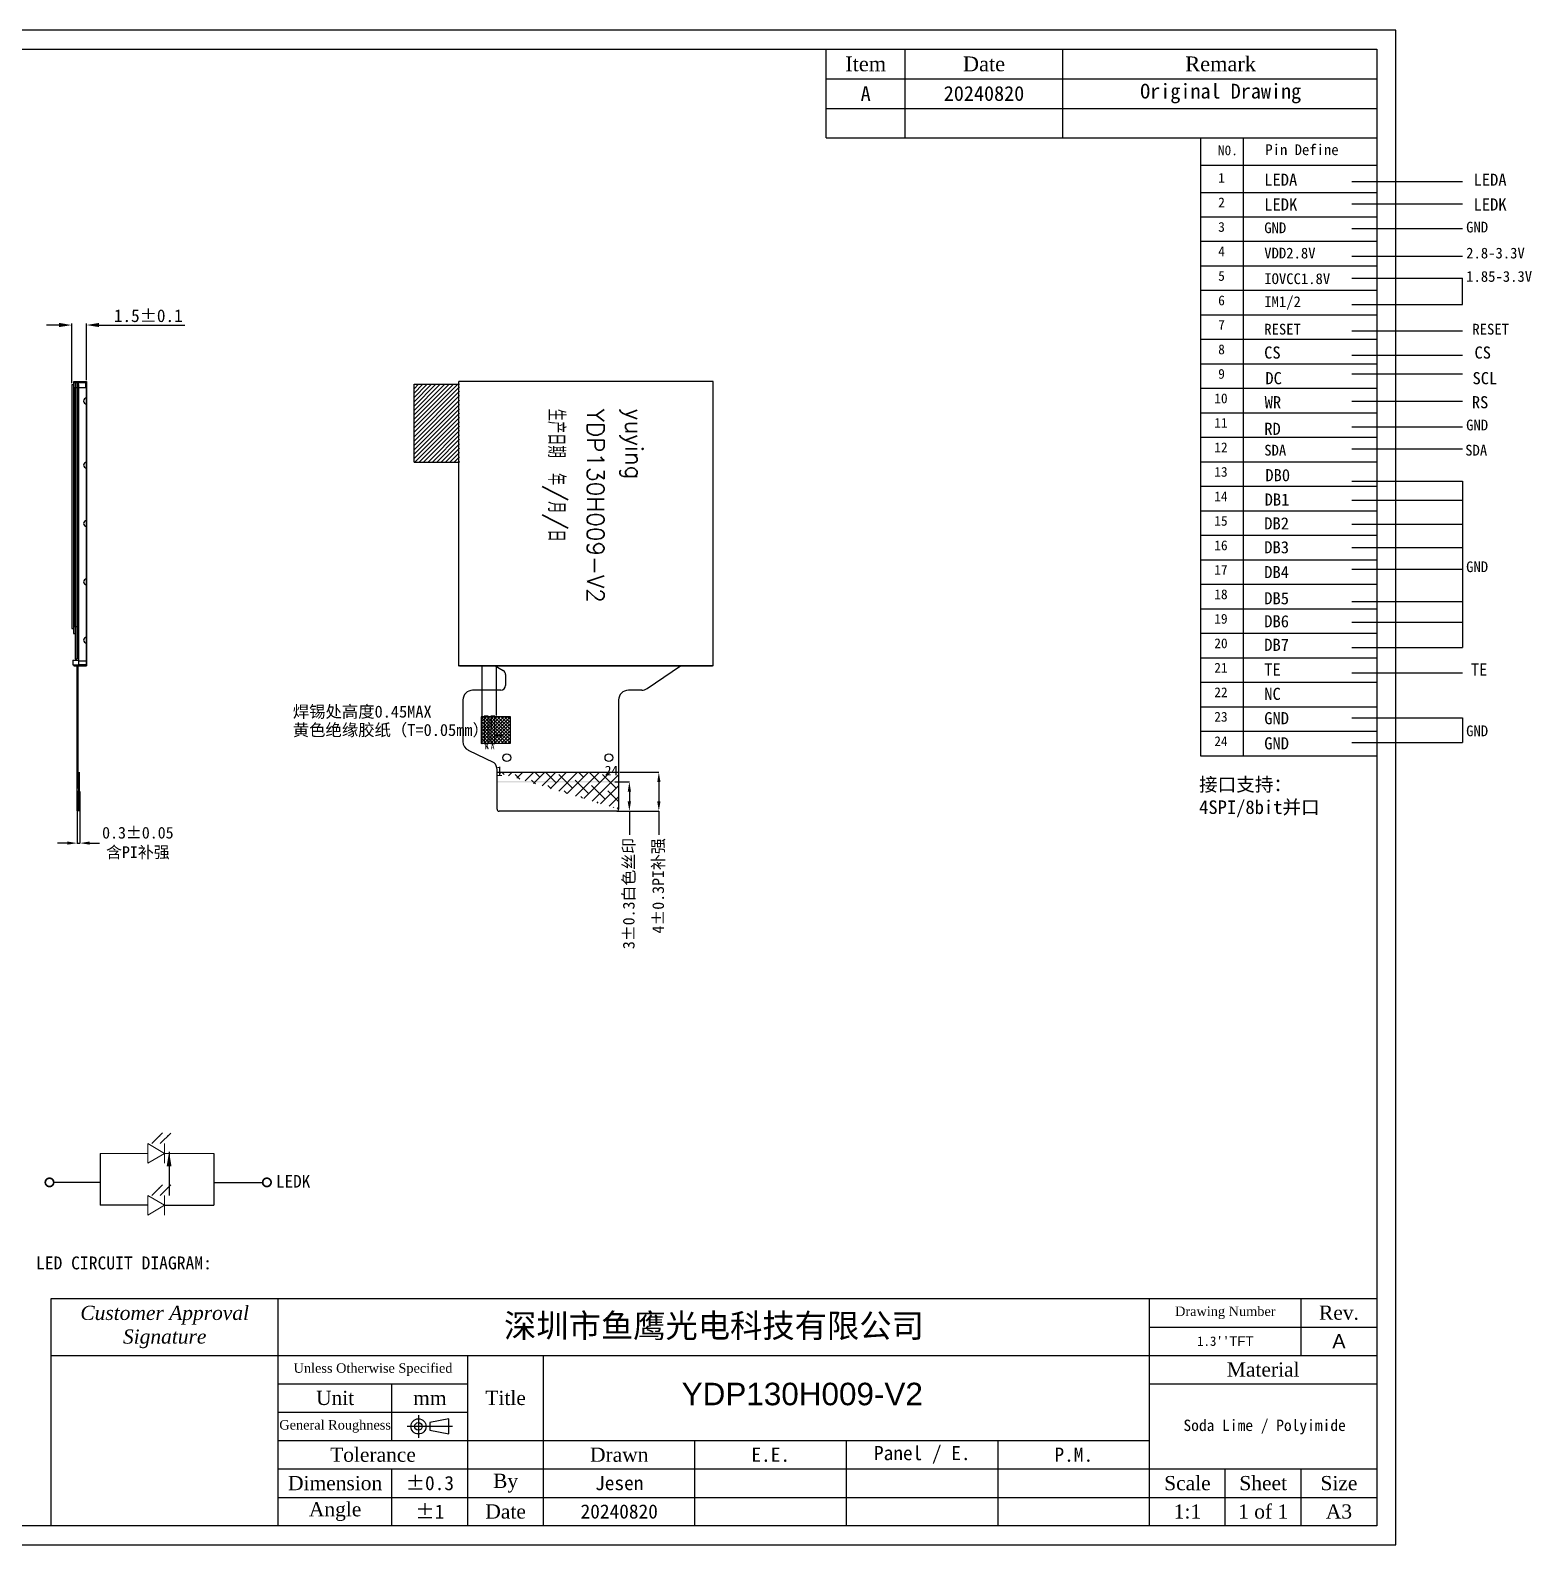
# Model space of a CAD drawing. Header units: millimetres. Extents: x 1344 to 1592, y 492 to 647.
# Drawn here: x 1437.5 to 1591.8, y 491.6 to 647.4 of the extents above; entities that cross this region are included whole.
import ezdxf
from ezdxf.lldxf.tags import DXFTag

# ---------------------------------------------------------------- set-up
doc = ezdxf.new("R2010")
doc.units = ezdxf.units.MM
doc.layers.add('CEN', color=1, linetype='CENTER', lineweight=15)
for name, color, linetype in [('dim', 3, 'Continuous'), ('Dimension', 7, 'Continuous'), ('FPC', 30, 'Continuous'), ('Frame', 7, 'Continuous'), ('lcd', 4, 'Continuous'), ('PULL TAPE', 3, 'Continuous'), ('text', 7, 'Continuous'), ('圖框', 7, 'Continuous')]:
    doc.layers.add(name, color=color, linetype=linetype)
doc.styles.add('RD', font='', dxfattribs={"width": 0.8, "height": 1.8})
doc.styles.get("Standard").update_dxf_attribs({"font": 'txt', "bigfont": 'gbcbig.shx'})
doc.styles.add('VP-STANDARD', font='txt.shx')
doc.styles.add('宋体', font='SimSun.ttf')
doc.styles.get('RD').set_extended_font_data('PMingLiU')
tags = doc.linetypes.add('CENTER', pattern=[2, 1.25, -0.25, 0.25, -0.25]).pattern_tags.tags
tags[10:11] = [DXFTag(74, 4), DXFTag(75, 0), DXFTag(340, '0'), DXFTag(46, 0.0), DXFTag(50, 0.0), DXFTag(44, 0.0), DXFTag(45, 0.0)]
tags[8:9] = [DXFTag(74, 4), DXFTag(75, 0), DXFTag(340, '0'), DXFTag(46, 0.0), DXFTag(50, 0.0), DXFTag(44, 0.0), DXFTag(45, 0.0)]
tags[6:7] = [DXFTag(74, 4), DXFTag(75, 0), DXFTag(340, '0'), DXFTag(46, 0.0), DXFTag(50, 0.0), DXFTag(44, 0.0), DXFTag(45, 0.0)]
tags[4:5] = [DXFTag(74, 4), DXFTag(75, 0), DXFTag(340, '0'), DXFTag(46, 0.0), DXFTag(50, 0.0), DXFTag(44, 0.0), DXFTag(45, 0.0)]
doc.dimstyles.new('SH', dxfattribs={"dimscale": 1.4, "dimtxt": 2.5, "dimasz": 2.5, "dimexe": 1.25, "dimexo": 0.625, "dimtad": 0, "dimdec": 1, "dimzin": 0, "dimdsep": 46, "dimtxsty": 'RD', "dimcen": 2.5, "dimadec": 0, "dimazin": 0, "dimtfac": 0.6, "dimtdec": 4, "dimtmove": 0, "dimatfit": 3, "dimfxl": 1, "dimtolj": 1, "dimarcsym": 0})
doc.dimstyles.get("Standard").update_dxf_attribs({"dimtxt": 3, "dimasz": 1.5, "dimexe": 0.3, "dimexo": 0.3, "dimgap": 0.5, "dimtad": 1, "dimtoh": 1, "dimdsep": 46, "dimtxsty": 'Standard', "dimcen": 0.5, "dimclrd": 2, "dimclre": 3, "dimclrt": 6, "dimadec": 1, "dimazin": 0, "dimtfac": 1, "dimtofl": 0, "dimtmove": 0, "dimatfit": 3, "dimfxl": 1, "dimtolj": 1, "dimtzin": 0, "dimarcsym": 0})
doc.dimstyles.new('VP-Standard', dxfattribs={"dimtxt": 1.5, "dimasz": 1.5, "dimexe": 0.5, "dimexo": 0.3, "dimgap": 0.5, "dimtad": 1, "dimzin": 1, "dimdsep": 46, "dimtxsty": 'VP-STANDARD', "dimcen": 0, "dimclrd": 256, "dimclre": 256, "dimclrt": 256, "dimadec": 0, "dimazin": 0, "dimtfac": 1, "dimtmove": 0, "dimatfit": 1, "dimfxl": 1, "dimtolj": 1, "dimtzin": 0, "dimlwd": -1, "dimlwe": -1, "dimarcsym": 0})
doc.dimstyles.new('标注', dxfattribs={"dimtxt": 1.2, "dimasz": 1, "dimexe": 0, "dimexo": 1, "dimgap": 0.2, "dimtad": 0, "dimrnd": 0.0005, "dimzin": 9, "dimdsep": 46, "dimtxsty": 'Standard', "dimcen": 0, "dimclrd": 3, "dimclre": 3, "dimclrt": 3, "dimadec": 0, "dimazin": 0, "dimtfac": 1, "dimtmove": 0, "dimatfit": 3, "dimfxl": 1, "dimlwd": -1, "dimlwe": -1, "dimarcsym": 0})

# ---------------------------------------------------------------- blocks, each defined once
blk = doc.blocks.new('*D12')
at = {"layer": 'Defpoints', "color": 0, "transparency": 16777216}
for p in [(1443.23, 617.03), (1441.71, 610.91), (1443.23, 611.21)]:
    blk.add_point(p, dxfattribs=at)
at = {"layer": 'dim', "color": 2, "lineweight": -2, "transparency": 16777216}
for p, q in [((1440.41, 617.03), (1439.11, 617.03)), ((1444.53, 617.03), (1453.33, 617.03))]:
    blk.add_line(p, q, dxfattribs=at)
at = {"layer": 'dim', "color": 3, "lineweight": -2, "transparency": 16777216}
for p, q in [((1441.71, 611.06), (1441.71, 617.18)), ((1443.23, 611.36), (1443.23, 617.18))]:
    blk.add_line(p, q, dxfattribs=at)
at = {"layer": 'dim', "color": 2, "transparency": 16777216}
for points in [[(1440.41, 617.25), (1440.41, 616.82), (1441.71, 617.03)], [(1444.53, 617.25), (1444.53, 616.82), (1443.23, 617.03)]]:
    blk.add_solid(points, dxfattribs=at)
at = {"layer": 'dim', "color": 3, "transparency": 16777216, "insert": (1449.58, 617.98), "char_height": 1.3, "attachment_point": 5, "style": '宋体'}
blk.add_mtext('\\A1;1.5%%P0.1', dxfattribs=at)
blk = doc.blocks.new('*D33')
at = {"color": 3, "transparency": 16777216}
for p, q in [((1498.05, 571.03), (1502.07, 571.03)), ((1502.07, 570.03), (1502.07, 568.03)), ((1497.94, 567.03), (1502.07, 567.03)), ((1502.07, 567.03), (1502.07, 564.59))]:
    blk.add_line(p, q, dxfattribs=at)
for points in [[(1501.91, 570.03), (1502.24, 570.03), (1502.07, 571.03)], [(1501.91, 568.03), (1502.24, 568.03), (1502.07, 567.03)]]:
    blk.add_solid(points, dxfattribs=at)
at = {"layer": 'Defpoints', "color": 0, "transparency": 16777216}
for p in [(1497.05, 571.03), (1496.94, 567.03), (1502.07, 567.03)]:
    blk.add_point(p, dxfattribs=at)
at = {"color": 3, "transparency": 16777216, "insert": (1502.07, 559.34), "char_height": 1.2, "attachment_point": 5, "rotation": 90, "style": '宋体'}
blk.add_mtext('4%%p0.3PI{\\fSimSun|b0|i0|c134|p54;补强}', dxfattribs=at)
blk = doc.blocks.new('*D34')
at = {"color": 3, "transparency": 16777216}
for p, q in [((1497.54, 570.03), (1499.04, 570.03)), ((1499.04, 569.03), (1499.04, 568.03)), ((1497.74, 567.03), (1499.04, 567.03)), ((1499.04, 567.03), (1499.04, 564.6))]:
    blk.add_line(p, q, dxfattribs=at)
for points in [[(1498.87, 569.03), (1499.21, 569.03), (1499.04, 570.03)], [(1498.87, 568.03), (1499.21, 568.03), (1499.04, 567.03)]]:
    blk.add_solid(points, dxfattribs=at)
at = {"layer": 'Defpoints', "color": 0, "transparency": 16777216}
for p in [(1496.54, 570.03), (1499.04, 570.03), (1496.74, 567.03)]:
    blk.add_point(p, dxfattribs=at)
at = {"color": 3, "transparency": 16777216, "insert": (1499.04, 558.56), "char_height": 1.2, "attachment_point": 5, "rotation": 90, "style": '宋体'}
blk.add_mtext('3%%p0.3{\\fSimSun|b0|i0|c134|p54;白色丝印}', dxfattribs=at)
blk = doc.blocks.new('*D35')
at = {"color": 3, "transparency": 16777216}
for p, q in [((1442.26, 569.13), (1442.26, 563.74)), ((1442.56, 569.05), (1442.56, 563.74)), ((1441.26, 563.74), (1440.26, 563.74)), ((1442.26, 563.74), (1442.56, 563.74)), ((1443.56, 563.74), (1444.56, 563.74))]:
    blk.add_line(p, q, dxfattribs=at)
for points in [[(1441.26, 563.91), (1441.26, 563.58), (1442.26, 563.74)], [(1443.56, 563.91), (1443.56, 563.58), (1442.56, 563.74)]]:
    blk.add_solid(points, dxfattribs=at)
at = {"layer": 'Defpoints', "color": 0, "transparency": 16777216}
for p in [(1442.26, 570.13), (1442.56, 570.05), (1442.56, 563.74)]:
    blk.add_point(p, dxfattribs=at)
at = {"color": 3, "transparency": 16777216, "insert": (1448.51, 563.74), "char_height": 1.2, "attachment_point": 5, "style": '宋体'}
blk.add_mtext('0.3%%p0.05\\P{\\fSimSun|b0|i0|c134|p54;含}PI{\\fSimSun|b0|i0|c134|p54;补强}', dxfattribs=at)

msp = doc.modelspace()

# ---------------------------------------------------------------- hatches: boundary and pattern name
h = msp.add_hatch()
h.set_pattern_fill('ANSI38', color=256, scale=0.25, style=0)
h.set_pattern_definition([(45, (461.5877, 143.9457), (-0.561266, 0.561266), []), (135, (461.5877, 143.9457), (-1.683798, 0.561266), [1.984375, -1.190625])])
h.paths.add_polyline_path([(1485.439, 567.227), (1485.439, 571.304)], flags=16)
edge = h.paths.add_edge_path()
edge.add_arc((1497.739, 567.227), 0.2, 270, 360)
edge.add_arc((1497.739, 567.227), 0.2, -90, 0, ccw=False)
h.paths.add_polyline_path([(1497.739, 567.027), (1485.639, 567.027)])
edge = h.paths.add_edge_path()
edge.add_arc((1485.639, 567.227), 0.2, 180, 270)
edge.add_arc((1485.639, 567.227), 0.2, 180, 270, ccw=False)
edge = h.paths.add_edge_path()
edge.add_line((1485.439, 571.027), (1497.939, 571.027))
edge.add_line((1497.939, 571.304), (1497.939, 567.227))
msp.add_hatch(color=256).paths.add_polyline_path([(1485.444, 569.996), (1497.944, 569.996), (1497.944, 570.096), (1485.444, 570.096)])
at = {"layer": 'FPC'}
h = msp.add_hatch(dxfattribs=at)
h.set_pattern_fill('ANSI37', color=2, scale=2, angle=180, style=0)
h.set_pattern_definition([(135, (2045.47946, -3827.07741), (0.176776695, 0.176776695), []), (45, (2045.47946, -3827.07741), (0.176776695, -0.176776695), [])])
h.paths.add_polyline_path([(1486.817, 576.744), (1483.817, 576.744), (1483.817, 573.983), (1486.817, 574.013)])

# ---------------------------------------------------------------- linework, layer by layer
for p, q in [((1573.335, 631.793), (1584.703, 631.793)), ((1573.335, 629.492), (1584.703, 629.492)), ((1573.335, 626.946), (1584.703, 626.946)), ((1573.335, 624.106), (1584.703, 624.106)), ((1573.335, 621.854), (1584.703, 621.854)), ((1584.703, 619.161), (1584.703, 621.854)), ((1573.335, 619.161), (1584.703, 619.161)), ((1573.335, 616.419), (1584.703, 616.419)), ((1573.335, 613.921), (1584.703, 613.921)), ((1481.492, 581.993), (1481.492, 611.213)), ((1507.652, 611.213), (1481.492, 611.213)), ((1481.672, 611.213), (1481.492, 611.213)), ((1481.494, 581.954), (1481.494, 611.174)), ((1481.494, 581.954), (1481.494, 611.174)), ((1507.652, 581.993), (1507.652, 611.213)), ((1507.652, 581.993), (1507.652, 611.213)), ((1573.335, 612.012), (1584.703, 612.012)), ((1573.335, 609.209), (1584.703, 609.209)), ((1573.335, 606.564), (1584.703, 606.564)), ((1573.335, 604.288), (1584.703, 604.288)), ((1573.335, 600.966), (1584.703, 600.966)), ((1584.703, 600.966), (1584.703, 583.86)), ((1573.335, 599.025), (1584.703, 599.025)), ((1573.335, 596.562), (1584.703, 596.562)), ((1573.335, 594.146), (1584.703, 594.146)), ((1573.335, 591.924), (1584.703, 591.924)), ((1573.335, 588.595), (1584.703, 588.595)), ((1573.335, 586.47), (1584.703, 586.47)), ((1573.335, 583.86), (1584.703, 583.86)), ((1442.263, 567.066), (1442.263, 581.993)), ((1442.363, 569.347), (1442.363, 581.993)), ((1507.652, 581.993), (1481.492, 581.993)), ((1573.335, 581.251), (1584.703, 581.251)), ((1573.335, 576.638), (1584.703, 576.638)), ((1584.703, 576.638), (1584.703, 574.089)), ((1573.335, 574.089), (1584.703, 574.089)), ((1485.439, 571.027), (1497.939, 571.027)), ((1442.462, 567.066), (1442.263, 567.066))]:
    msp.add_line(p, q)
at = {"color": 7}
for p, q in [((1441.933, 611.213), (1443.233, 611.213)), ((1441.933, 611.113), (1441.933, 611.213)), ((1441.933, 611.113), (1443.133, 611.113)), ((1442.413, 611.213), (1443.233, 611.213)), ((1442.413, 611.213), (1443.233, 611.213)), ((1442.413, 611.113), (1442.413, 611.213)), ((1442.533, 611.213), (1443.133, 611.213)), ((1442.533, 611.113), (1443.133, 611.113)), ((1443.133, 611.213), (1443.233, 611.213)), ((1443.133, 611.213), (1443.233, 611.213)), ((1443.133, 611.113), (1443.133, 610.613)), ((1443.233, 582.063), (1443.233, 611.213)), ((1443.233, 611.213), (1443.233, 581.993)), ((1441.933, 610.613), (1443.233, 610.613)), ((1441.933, 610.613), (1441.933, 586.033)), ((1441.933, 586.033), (1442.433, 586.033)), ((1442.433, 582.093), (1442.433, 586.033)), ((1441.933, 582.093), (1443.233, 582.093)), ((1441.933, 582.093), (1441.933, 581.993)), ((1441.933, 581.993), (1443.233, 581.993)), ((1443.233, 582.063), (1442.413, 582.063)), ((1442.433, 582.493), (1443.233, 582.493)), ((1443.133, 581.993), (1442.433, 581.993)), ((1443.133, 581.993), (1443.233, 581.993))]:
    msp.add_line(p, q, dxfattribs=at)
at = {"color": 0}
for p, q in [((1442.413, 611.213), (1443.113, 611.213)), ((1442.413, 604.713), (1442.413, 611.213)), ((1442.413, 611.213), (1443.113, 611.213)), ((1442.413, 604.713), (1442.413, 611.213)), ((1442.413, 610.813), (1442.413, 610.813)), ((1442.413, 610.813), (1442.413, 610.813)), ((1442.413, 610.813), (1442.413, 610.813)), ((1442.413, 610.813), (1442.413, 610.813)), ((1481.494, 581.954), (1481.494, 611.104)), ((1481.494, 581.954), (1481.494, 611.104)), ((1481.494, 581.954), (1481.494, 611.104)), ((1507.572, 611.213), (1481.572, 611.213)), ((1507.652, 581.993), (1507.652, 611.143)), ((1507.652, 581.993), (1507.652, 611.143)), ((1507.652, 581.993), (1507.652, 611.143)), ((1442.413, 582.563), (1442.413, 604.713)), ((1441.813, 582.563), (1442.413, 582.563)), ((1441.813, 582.563), (1441.813, 582.063)), ((1441.813, 582.063), (1442.413, 582.063)), ((1443.113, 582.063), (1442.413, 582.063)), ((1481.572, 581.993), (1507.572, 581.993)), ((1481.572, 581.993), (1507.572, 581.993)), ((1481.572, 581.993), (1507.572, 581.993)), ((1481.572, 581.993), (1507.572, 581.993)), ((1481.572, 581.993), (1507.572, 581.993))]:
    msp.add_line(p, q, dxfattribs=at)
at = {"color": 3}
for p, q in [((1476.902, 610.943), (1481.572, 610.943)), ((1476.902, 602.943), (1476.902, 610.943)), ((1476.902, 610.935), (1476.91, 610.943)), ((1476.902, 610.486), (1477.359, 610.943)), ((1476.902, 610.037), (1477.808, 610.943)), ((1476.902, 609.588), (1478.257, 610.943)), ((1476.902, 609.139), (1478.706, 610.943)), ((1476.902, 608.69), (1479.155, 610.943)), ((1476.902, 608.241), (1479.604, 610.943)), ((1476.902, 607.792), (1480.053, 610.943)), ((1476.902, 607.342), (1480.502, 610.943)), ((1476.902, 606.893), (1480.951, 610.943)), ((1476.902, 606.444), (1481.4, 610.943)), ((1476.902, 605.995), (1481.572, 610.665)), ((1476.902, 605.546), (1481.572, 610.216)), ((1476.902, 605.097), (1481.572, 609.767)), ((1476.902, 604.648), (1481.572, 609.318)), ((1476.902, 604.199), (1481.572, 608.869)), ((1476.902, 603.75), (1481.572, 608.42)), ((1476.902, 603.301), (1481.572, 607.971)), ((1476.992, 602.943), (1481.572, 607.522)), ((1477.442, 602.943), (1481.572, 607.073)), ((1477.891, 602.943), (1481.572, 606.624)), ((1478.34, 602.943), (1481.572, 606.175)), ((1478.789, 602.943), (1481.572, 605.726)), ((1479.238, 602.943), (1481.572, 605.277)), ((1479.687, 602.943), (1481.572, 604.828)), ((1476.902, 602.943), (1481.572, 602.943)), ((1480.136, 602.943), (1481.572, 604.379)), ((1480.585, 602.943), (1481.572, 603.93)), ((1481.034, 602.943), (1481.572, 603.481)), ((1481.483, 602.943), (1481.572, 603.032))]:
    msp.add_line(p, q, dxfattribs=at)
at = {"color": 21}
for p, q in [((1485.439, 567.227), (1485.439, 571.304)), ((1485.439, 567.227), (1485.439, 571.304)), ((1485.439, 567.227), (1485.439, 571.304)), ((1485.439, 567.227), (1485.439, 571.304)), ((1497.939, 571.304), (1497.939, 567.227)), ((1497.739, 567.027), (1485.639, 567.027)), ((1497.739, 567.027), (1485.639, 567.027))]:
    msp.add_line(p, q, dxfattribs=at)
at = {"color": 0}
msp.add_lwpolyline([(1481.572, 581.993), (1507.572, 581.993)], dxfattribs=at)
msp.add_lwpolyline([(1481.572, 581.993), (1507.572, 581.993)], dxfattribs=at)
msp.add_lwpolyline([(1481.572, 581.993), (1507.572, 581.993)], dxfattribs=at)
msp.add_lwpolyline([(1481.572, 581.993), (1507.572, 581.993)], dxfattribs=at)
msp.add_lwpolyline([(1481.572, 581.993), (1507.572, 581.993)], dxfattribs=at)
at = {"color": 2}
for points in [[(1483.864, 581.993), (1483.863, 576.78)], [(1483.864, 581.993), (1483.864, 579.503)], [(1485.351, 581.993), (1485.35, 576.87)], [(1485.351, 581.993), (1485.351, 579.503)]]:
    msp.add_lwpolyline(points, dxfattribs=at)
at = {"color": 7}
for centre in [(1443.233, 609.217), (1443.233, 602.617), (1443.233, 596.617), (1443.233, 590.617), (1443.233, 584.617)]:
    msp.add_arc(centre, 0.3, 90, 270, dxfattribs=at)
at = {"layer": 'CEN', "color": 3}
for p, q in [((1449.52, 532.83), (1449.52, 530.814)), ((1451.265, 531.822), (1449.52, 532.83)), ((1451.265, 532.83), (1451.265, 530.814)), ((1444.626, 531.822), (1449.52, 531.822)), ((1451.265, 531.822), (1449.52, 530.814)), ((1451.265, 531.822), (1456.325, 531.822)), ((1449.52, 527.497), (1449.52, 525.482)), ((1451.265, 526.49), (1449.52, 527.497)), ((1451.265, 527.497), (1451.265, 525.482)), ((1451.265, 526.49), (1449.52, 525.482))]:
    msp.add_line(p, q, dxfattribs=at)
at = {"layer": 'CEN', "color": 3, "const_width": 0.173}
for points in [[(1439.857, 528.843, -1), (1438.993, 528.843, -1)], [(1462.205, 528.843, -1), (1461.341, 528.843, -1)]]:
    msp.add_lwpolyline(points, format="xyb", close=True, dxfattribs=at)
at = {"layer": 'dim', "color": 7, "lineweight": 0}
msp.add_line((1575.889, 633.128), (1575.889, 636.28), dxfattribs=at)
at = {"layer": 'FPC', "color": 30}
for p, q in [((1485.261, 581.993), (1486.073, 581.501)), ((1486.314, 581.073), (1486.314, 579.964)), ((1500.882, 579.64), (1504.305, 581.993)), ((1481.93, 578.464), (1481.93, 574.186)), ((1485.814, 579.464), (1482.93, 579.464)), ((1500.315, 579.464), (1498.939, 579.464)), ((1485.146, 572.011), (1482.496, 573.284))]:
    msp.add_line(p, q, dxfattribs=at)
at = {"layer": 'FPC'}
for p, q in [((1497.939, 578.464), (1497.939, 567.227)), ((1485.439, 567.227), (1485.439, 571.304)), ((1485.439, 567.227), (1485.439, 571.304)), ((1497.739, 567.027), (1485.639, 567.027)), ((1497.739, 567.027), (1485.639, 567.027))]:
    msp.add_line(p, q, dxfattribs=at)
at = {"layer": 'FPC', "color": 2}
msp.add_lwpolyline([(1486.817, 576.744), (1483.817, 576.744), (1483.817, 573.983), (1486.817, 574.013)], close=True, dxfattribs=at)
at = {"layer": 'FPC', "color": 30}
for points in [[(1484.516, 576.793), (1484.116, 576.793), (1484.114, 573.993), (1484.514, 573.993)], [(1484.516, 576.793), (1484.116, 576.793), (1484.114, 573.993), (1484.514, 573.993)], [(1485.216, 576.792), (1484.816, 576.793), (1484.814, 573.993), (1485.214, 573.992)], [(1485.216, 576.792), (1484.816, 576.793), (1484.814, 573.993), (1485.214, 573.992)]]:
    msp.add_lwpolyline(points, close=True, dxfattribs=at)
at = {"layer": 'FPC', "color": 7}
for points in [[(1484.514, 576.792), (1484.114, 576.792), (1484.114, 573.992), (1484.514, 573.992)], [(1485.214, 576.792), (1484.814, 576.792), (1484.814, 573.992), (1485.214, 573.992)]]:
    msp.add_lwpolyline(points, close=True, dxfattribs=at)
at = {"layer": 'FPC', "color": 7, "const_width": 0.2, "flags": 128}
for points in [[(1485.214, 574.792), (1486.048, 574.792)], [(1485.215, 574.792), (1486.049, 574.792)]]:
    msp.add_lwpolyline(points, dxfattribs=at)
at = {"layer": 'FPC', "const_width": 0.2, "flags": 128}
msp.add_lwpolyline([(1442.462, 567.066), (1442.462, 571.066)], dxfattribs=at)
at = {"layer": 'FPC', "color": 21}
for centre in [(1486.439, 572.528), (1486.439, 572.528), (1496.939, 572.528), (1496.939, 572.528)]:
    msp.add_circle(centre, 0.4, dxfattribs=at)
at = {"layer": 'FPC'}
for centre in [(1486.439, 572.528), (1496.939, 572.528)]:
    msp.add_circle(centre, 0.4, dxfattribs=at)
at = {"layer": 'FPC', "color": 30}
for centre, radius, start, end in [((1485.814, 581.073), 0.5, 0, 58.79433), ((1485.814, 579.964), 0.5, 270, 0), ((1500.315, 580.464), 1, 270, 304.50173), ((1482.93, 578.464), 1, 90, 180), ((1482.93, 574.186), 1, 180, 244.32539)]:
    msp.add_arc(centre, radius, start, end, dxfattribs=at)
at = {"layer": 'FPC'}
for centre, radius, start, end in [((1498.939, 578.464), 1, 90, 180), ((1484.439, 571.304), 1, 0, 45), ((1484.439, 571.304), 1, 0, 45), ((1485.639, 567.227), 0.2, 180, 270), ((1485.639, 567.227), 0.2, 180, 270), ((1497.739, 567.227), 0.2, 270, 0), ((1497.739, 567.227), 0.2, 270, 0)]:
    msp.add_arc(centre, radius, start, end, dxfattribs=at)
at = {"layer": 'Frame', "color": 7}
for p, q in [((1519.282, 636.28), (1519.282, 645.403)), ((1527.392, 636.28), (1527.392, 645.403)), ((1543.612, 636.28), (1543.612, 645.403)), ((1519.282, 642.362), (1575.889, 642.362)), ((1519.282, 639.321), (1575.889, 639.321)), ((1519.282, 639.321), (1575.889, 639.321)), ((1519.282, 636.28), (1575.889, 636.28)), ((1565.437, 582.812), (1575.963, 582.812)), ((1565.437, 582.812), (1575.963, 582.812)), ((1565.437, 572.735), (1575.963, 572.735)), ((1565.437, 572.735), (1575.963, 572.735)), ((1439.583, 516.886), (1575.889, 516.886)), ((1439.583, 493.519), (1439.583, 516.886)), ((1462.95, 493.519), (1462.95, 516.886)), ((1552.522, 493.519), (1552.522, 516.886)), ((1568.1, 511.044), (1568.1, 516.886)), ((1552.522, 513.965), (1575.889, 513.965)), ((1439.583, 511.044), (1575.889, 511.044)), ((1482.422, 493.519), (1482.422, 511.044)), ((1490.211, 493.519), (1490.211, 511.044)), ((1462.95, 508.124), (1482.422, 508.124)), ((1474.633, 502.282), (1474.633, 508.124)), ((1552.522, 508.124), (1575.889, 508.124)), ((1462.95, 505.203), (1482.422, 505.203)), ((1462.95, 502.282), (1552.522, 502.282)), ((1505.789, 493.519), (1505.789, 502.282)), ((1521.367, 493.519), (1521.367, 502.282)), ((1536.945, 493.519), (1536.945, 502.282)), ((1462.95, 499.361), (1575.889, 499.361)), ((1474.633, 493.519), (1474.633, 499.361)), ((1560.311, 493.519), (1560.311, 499.361)), ((1568.1, 493.519), (1568.1, 499.361)), ((1462.95, 496.44), (1575.889, 496.44))]:
    msp.add_line(p, q, dxfattribs=at)
at = {"layer": 'Frame', "color": 7, "linetype": 'CENTER'}
for p, q in [((1477.359, 504.911), (1477.359, 502.574)), ((1480.864, 503.742), (1476.191, 503.742))]:
    msp.add_line(p, q, dxfattribs=at)
at = {"layer": 'Frame', "color": 7}
for points in [[(1577.836, 647.351), (1344.169, 647.351), (1344.169, 491.572), (1577.836, 491.572)], [(1575.889, 493.519), (1346.116, 493.519), (1346.116, 645.403), (1575.889, 645.403)], [(1480.475, 502.963), (1480.475, 504.521), (1478.528, 504.132), (1478.528, 503.353)]]:
    msp.add_lwpolyline(points, close=True, dxfattribs=at)
for radius in [0.779, 0.389]:
    msp.add_circle((1477.359, 503.742), radius, dxfattribs=at)
at = {"layer": 'lcd'}
for p, q in [((1441.713, 610.913), (1441.883, 610.913)), ((1441.883, 611.113), (1442.243, 611.113)), ((1441.883, 611.113), (1442.243, 611.113)), ((1441.883, 611.113), (1441.883, 585.313)), ((1442.063, 611.113), (1442.063, 582.713)), ((1442.243, 611.113), (1442.243, 582.713)), ((1442.243, 610.913), (1442.413, 610.913)), ((1441.883, 585.313), (1442.063, 585.313)), ((1442.063, 582.713), (1442.243, 582.713))]:
    msp.add_line(p, q, dxfattribs=at)
at = {"layer": 'lcd', "color": 6}
for p, q in [((1441.713, 610.913), (1441.883, 610.913)), ((1441.713, 610.913), (1441.713, 585.813)), ((1442.243, 610.913), (1442.413, 610.913)), ((1442.413, 610.913), (1442.413, 585.813)), ((1441.713, 585.813), (1441.883, 585.813)), ((1442.243, 585.813), (1442.413, 585.813))]:
    msp.add_line(p, q, dxfattribs=at)
at = {"layer": 'lcd', "color": 3}
for p, q in [((1444.626, 531.822), (1444.626, 526.49)), ((1456.325, 531.822), (1456.325, 526.49)), ((1444.626, 528.843), (1439.857, 528.843)), ((1456.325, 528.843), (1461.341, 528.843)), ((1449.52, 526.49), (1444.626, 526.49)), ((1451.265, 526.49), (1456.325, 526.49))]:
    msp.add_line(p, q, dxfattribs=at)
at = {"layer": 'text', "color": 7, "linetype": 'ByBlock'}
for p, q in [((1557.75, 636.28), (1557.75, 572.735)), ((1557.75, 636.28), (1575.889, 636.28)), ((1562.159, 636.28), (1562.159, 572.735)), ((1575.889, 636.28), (1575.889, 572.124)), ((1557.75, 633.48), (1575.889, 633.48)), ((1557.75, 630.681), (1575.889, 630.681)), ((1557.75, 628.162), (1575.889, 628.162)), ((1557.75, 625.643), (1575.889, 625.643)), ((1557.75, 623.123), (1575.889, 623.123)), ((1557.75, 620.604), (1575.889, 620.604)), ((1557.75, 618.084), (1575.889, 618.084)), ((1557.75, 615.565), (1575.889, 615.565)), ((1557.75, 613.045), (1575.889, 613.045)), ((1557.75, 610.526), (1575.889, 610.526)), ((1557.75, 608.007), (1575.889, 608.007)), ((1557.75, 605.487), (1575.889, 605.487)), ((1557.75, 602.968), (1575.889, 602.968)), ((1557.75, 600.448), (1575.889, 600.448)), ((1557.75, 597.929), (1575.889, 597.929)), ((1557.75, 595.409), (1575.889, 595.409)), ((1557.75, 592.89), (1575.889, 592.89)), ((1557.75, 590.371), (1575.889, 590.371)), ((1557.75, 587.851), (1575.889, 587.851)), ((1557.75, 585.332), (1575.889, 585.332)), ((1557.75, 582.812), (1575.889, 582.812)), ((1557.75, 582.812), (1575.889, 582.812)), ((1557.75, 582.812), (1575.889, 582.812)), ((1557.75, 580.293), (1575.889, 580.293)), ((1557.75, 577.774), (1575.889, 577.774)), ((1557.75, 575.254), (1575.889, 575.254)), ((1557.75, 572.735), (1575.889, 572.735)), ((1557.75, 572.735), (1575.889, 572.735))]:
    msp.add_line(p, q, dxfattribs=at)

# ---------------------------------------------------------------- texts
at = {"color": 7, "style": '宋体'}
for s, p in [('K', (1484.167, 573.398)), ('A', (1484.784, 573.395))]:
    msp.add_text(s, height=0.5, dxfattribs=at).set_placement(p)
at = {"color": 30, "style": '宋体'}
for s, p in [('K', (1484.209, 573.466)), ('K', (1484.209, 573.466)), ('A', (1484.784, 573.396)), ('A', (1484.784, 573.396))]:
    msp.add_text(s, height=0.5, rotation=359.97275, dxfattribs=at).set_placement(p)
at = {"char_height": 1.75, "width": 18.256, "attachment_point": 1, "rotation": 270}
for s, insert in [('生产日期 年/月/日', (1492.417, 608.42)), ('YDP130H009-V2', (1496.448, 608.42)), ('yuying', (1500.411, 608.42))]:
    msp.add_mtext(s, dxfattribs=dict(at, insert=insert))
at = {"char_height": 2.5, "attachment_point": 3, "style": '宋体'}
for s, insert, width in [('{\\fSimSun|b0|i0|c134|p2;\\H0.4x;1}', (1486.024, 571.635), 0.15194), ('{\\fSimSun|b0|i0|c134|p2;\\H0.4x;24}', (1497.878, 571.702), 1.64279)]:
    msp.add_mtext(s, dxfattribs=dict(at, insert=insert, width=width))
at = {"color": 7, "insert": (1557.616, 570.473), "char_height": 1.05346, "width": 16.2764, "attachment_point": 1, "style": '宋体'}
msp.add_mtext('{\\fSimSun|b0|i0|c134|p54;\\H1.329x;接口支持：4SPI/8bit并口}', dxfattribs=at)
at = {"layer": 'CEN', "color": 3, "style": '宋体'}
msp.add_text('LEDK', height=1.296, dxfattribs=at).set_placement((1462.71, 528.311))
at = {"layer": 'dim', "style": '宋体'}
for s, p in [('焊锡处高度0.45MAX', (1464.439, 576.653)), ('黄色绝缘胶纸（T=0.05mm）', (1464.439, 574.765))]:
    msp.add_text(s, height=1.23263, dxfattribs=at).set_placement(p)
at = {"layer": 'Dimension', "color": 7, "insert": (1504.419, 508.232), "char_height": 2.31443, "width": 256.17487, "attachment_point": 1, "style": '宋体'}
msp.add_mtext('{\\fArial|b0|i0|c0|p34;\\C1;YDP130H009-V2}', dxfattribs=at)
at = {"layer": 'Frame', "color": 7, "attachment_point": 5, "style": '宋体'}
for s, insert, char_height in [('{\\fTimes New Roman|b0|i0|c0|p18;Item}', (1523.337, 643.883), 1.52064), ('{\\fTimes New Roman|b0|i0|c0|p18;Date}', (1535.502, 643.883), 1.52064), ('{\\fTimes New Roman|b0|i0|c0|p18;Remark}', (1559.832, 643.883), 1.52064), ('Original Drawing', (1559.832, 640.841), 1.52064), ('A', (1523.337, 640.841), 1.521), ('20240820', (1535.502, 640.841), 1.5206), ('{\\fTimes New Roman|b0|i1|c0|p18;Customer Approval\\PSignature}', (1451.266, 513.965), 1.46042), ('{\\fTimes New Roman|b0|i0|c0|p18;Drawing Number}', (1560.311, 515.426), 0.97362), ('{\\fTimes New Roman|b0|i0|c0|p18;Rev.}', (1571.995, 515.426), 1.46042), ("1.3''{\\fArial|b0|i0|c0|p32;TFT}", (1560.311, 512.505), 0.97362), ('{\\fArial|b0|i0|c0|p32;A}', (1571.995, 512.505), 1.46042), ('{\\fTimes New Roman|b0|i0|c0|p18;Unless Otherwise Specified}', (1472.686, 509.584), 0.97362), ('{\\fTimes New Roman|b0|i0|c0|p18;Material}', (1564.206, 509.584), 1.46042), ('{\\fTimes New Roman|b0|i0|c0|p18;Unit}', (1468.791, 506.663), 1.46042), ('{\\fTimes New Roman|b0|i0|c0|p18;mm}', (1478.528, 506.663), 1.46042), ('{\\fTimes New Roman|b0|i0|c0|p18;Title}', (1486.317, 506.663), 1.46042), ('{\\fTimes New Roman|b0|i0|c0|p18;General Roughness}', (1468.791, 503.742), 0.97362), ('Soda Lime / Polyimide', (1564.355, 503.681), 1.16834), ('{\\fTimes New Roman|b0|i0|c0|p18;Tolerance}', (1472.686, 500.822), 1.46042), ('Panel / E.', (1529.156, 500.822), 1.4604), ('{\\fTimes New Roman|b0|i0|c0|p18;Drawn}', (1498, 500.822), 1.46042), ('E.E.', (1513.578, 500.822), 1.4604), ('P.M.', (1544.733, 500.822), 1.4604), ('{\\fTimes New Roman|b0|i0|c0|p18;Dimension}', (1468.791, 497.901), 1.46042), ('%%p0.3', (1478.528, 497.901), 1.4604), ('{\\fTimes New Roman|b0|i0|c0|p18;By}', (1486.317, 497.901), 1.46042), ('Jesen', (1498, 497.901), 1.4604), ('{\\fTimes New Roman|b0|i0|c0|p18;Scale}', (1556.417, 497.901), 1.46042), ('{\\fTimes New Roman|b0|i0|c0|p18;Sheet}', (1564.206, 497.901), 1.46042), ('{\\fTimes New Roman|b0|i0|c0|p18;Size}', (1571.995, 497.901), 1.46042), ('{\\fTimes New Roman|b0|i0|c0|p18;Angle}', (1468.791, 494.98), 1.46042), ('%%p1', (1478.528, 494.98), 1.4604), ('{\\fTimes New Roman|b0|i0|c0|p18;Date}', (1486.317, 494.98), 1.46042), ('20240820', (1498, 494.98), 1.4604), ('{\\fTimes New Roman|b0|i0|c0|p18;1:1}', (1556.417, 494.98), 1.46042), ('{\\fTimes New Roman|b0|i0|c0|p18;1 of 1}', (1564.206, 494.98), 1.46042), ('{\\fTimes New Roman|b0|i0|c0|p18;A3}', (1571.995, 494.98), 1.46042)]:
    msp.add_mtext(s, dxfattribs=dict(at, insert=insert, char_height=char_height))
at = {"layer": 'Frame', "color": 7, "insert": (1507.736, 513.965), "char_height": 2.434, "width": 117.69508, "attachment_point": 5, "style": '宋体'}
msp.add_mtext('{\\C4;深圳市鱼鹰光电科技有限公司}', dxfattribs=at)
at = {"layer": 'text', "color": 7, "linetype": 'ByBlock', "style": '宋体'}
for s, height, p in [('Pin Define', 1.1072, (1564.427, 634.511)), ('N0.', 1.0078, (1559.551, 634.502)), ('1', 1.008, (1559.581, 631.661)), ('LEDA', 1.2472, (1564.316, 631.358)), ('LEDA', 1.2472, (1585.837, 631.358)), ('2', 1.008, (1559.581, 629.141)), ('LEDK', 1.2472, (1564.316, 628.813)), ('LEDK', 1.2472, (1585.837, 628.813)), ('3', 1.008, (1559.581, 626.622)), ('GND', 1.1072, (1564.316, 626.481)), ('GND', 1.1072, (1585.074, 626.552)), ('4', 1.008, (1559.581, 624.102)), ('VDD2.8V', 1.1072, (1564.316, 623.883)), ('2.8-3.3V', 1.1072, (1585.074, 623.883)), ('5', 1.008, (1559.581, 621.583)), ('IOVCC1.8V', 1.1072, (1564.316, 621.244)), ('1.85-3.3V', 1.1072, (1585.074, 621.479)), ('6', 1.008, (1559.581, 619.064)), ('IM1/2', 1.1072, (1564.315, 618.88)), ('7', 1.008, (1559.581, 616.544)), ('RESET', 1.1072, (1564.315, 616.054)), ('RESET', 1.1072, (1585.708, 616.054)), ('8', 1.008, (1559.581, 614.025)), ('CS', 1.2472, (1564.306, 613.579)), ('CS', 1.2472, (1585.928, 613.579)), ('9', 1.008, (1559.581, 611.505)), ('DC', 1.2472, (1564.426, 610.943)), ('SCL', 1.2472, (1585.727, 610.943)), ('10', 1.0078, (1559.178, 608.986)), ('WR', 1.2472, (1564.353, 608.468)), ('RS', 1.2472, (1585.655, 608.468)), ('11', 1.0078, (1559.178, 606.467)), ('RD', 1.2472, (1564.316, 605.733)), ('GND', 1.1072, (1585.074, 606.193)), ('12', 1.0078, (1559.178, 603.947)), ('SDA', 1.1072, (1564.315, 603.603)), ('SDA', 1.1072, (1584.977, 603.603)), ('13', 1.0078, (1559.178, 601.428)), ('DB0', 1.2472, (1564.426, 600.967)), ('14', 1.0078, (1559.178, 598.908)), ('DB1', 1.2472, (1564.353, 598.456)), ('15', 1.0078, (1559.178, 596.389)), ('DB2', 1.2472, (1564.316, 596.004)), ('16', 1.0078, (1559.178, 593.869)), ('DB3', 1.2472, (1564.316, 593.551)), ('17', 1.0078, (1559.178, 591.35)), ('DB4', 1.2472, (1564.316, 590.998)), ('GND', 1.1072, (1585.074, 591.615)), ('18', 1.0078, (1559.178, 588.831)), ('DB5', 1.2472, (1564.316, 588.303)), ('19', 1.0078, (1559.178, 586.311)), ('DB6', 1.2472, (1564.316, 585.937)), ('20', 1.0078, (1559.178, 583.792)), ('DB7', 1.2472, (1564.316, 583.516)), ('21', 1.0078, (1559.178, 581.272)), ('TE', 1.2472, (1564.316, 580.97)), ('TE', 1.2472, (1585.559, 580.97)), ('22', 1.0078, (1559.178, 578.753)), ('NC', 1.2472, (1564.316, 578.468)), ('23', 1.0078, (1559.178, 576.233)), ('GND', 1.2472, (1564.316, 575.967)), ('GND', 1.1072, (1585.074, 574.734)), ('24', 1.0078, (1559.178, 573.714)), ('GND', 1.2472, (1564.316, 573.381))]:
    msp.add_text(s, height=height, dxfattribs=at).set_placement(p)
at = {"layer": '圖框', "style": '宋体'}
msp.add_text('LED CIRCUIT DIAGRAM:', height=1.32981, dxfattribs=at).set_placement((1438.03, 519.892))

# ---------------------------------------------------------------- dimensions: what is measured, and where the dimension line sits
for base, p1, p2, text, picture, middle in [((1502.074, 567.027), (1497.054, 571.027), (1496.939, 567.027), '<>%%p0.3PI{\\fSimSun|b0|i0|c134|p54;补强}', '*D33', (1502.074, 559.341)), ((1499.04, 570.027), (1496.739, 567.027), (1496.539, 570.027), '<>%%p0.3{\\fSimSun|b0|i0|c134|p54;白色丝印}', '*D34', (1499.04, 558.557))]:
    dim = msp.add_linear_dim(base=base, p1=p1, p2=p2, angle=90, text=text, dimstyle='标注', override={"dimtxsty": '宋体'})
    dim.commit()
    dim.dimension.update_dxf_attribs({"geometry": picture, "text_midpoint": middle, "dimtype": 160})
dim = msp.add_linear_dim(base=(1442.563, 563.743), p1=(1442.263, 570.127), p2=(1442.563, 570.053), text='<>%%p0.05\\P{\\fSimSun|b0|i0|c134|p54;含}PI{\\fSimSun|b0|i0|c134|p54;补强}', dimstyle='标注', override={"dimtxsty": '宋体'})
dim.commit()
dim.dimension.update_dxf_attribs({"geometry": '*D35', "text_midpoint": (1448.509, 563.743), "dimtype": 160})
at = {"layer": 'dim'}
dim = msp.add_linear_dim(base=(1443.233, 617.033), p1=(1441.713, 610.913), p2=(1443.233, 611.213), text='1.5%%P0.1', dimstyle='Standard', override={"dimscale": 0.5, "dimtxt": 2.6, "dimasz": 2.6, "dimexe": 0.3, "dimexo": 0.3, "dimzin": 0, "dimtxsty": '宋体', "dimcen": 0, "dimclrt": 3, "dimtp": 0, "dimtm": 0, "dimtzin": 0}, dxfattribs=at)
dim.commit()
dim.dimension.update_dxf_attribs({"geometry": '*D12', "text_midpoint": (1449.582, 617.98)})

# ---------------------------------------------------------------- leaders
at = {"layer": 'CEN', "color": 3}
for points in [[(1451.045, 533.928), (1449.952, 532.835)], [(1451.892, 533.918), (1450.799, 532.826)], [(1451.045, 528.595), (1449.952, 527.503)], [(1451.892, 528.586), (1450.799, 527.494)]]:
    msp.add_leader(points, dimstyle='SH', override={"dimscale": 0.25, "dimasz": 2, "dimtoh": 1, "dimtxsty": '宋体'}, dxfattribs=at)
at = {"layer": 'PULL TAPE', "color": 1}
msp.add_leader([(1451.719, 531.987), (1451.719, 527.489)], dimstyle='VP-Standard', override={"dimgap": 0.5, "dimtad": 0, "dimfxl": 0.8, "dimarcsym": 1}, dxfattribs=at)

doc.saveas('drawing.dxf')
